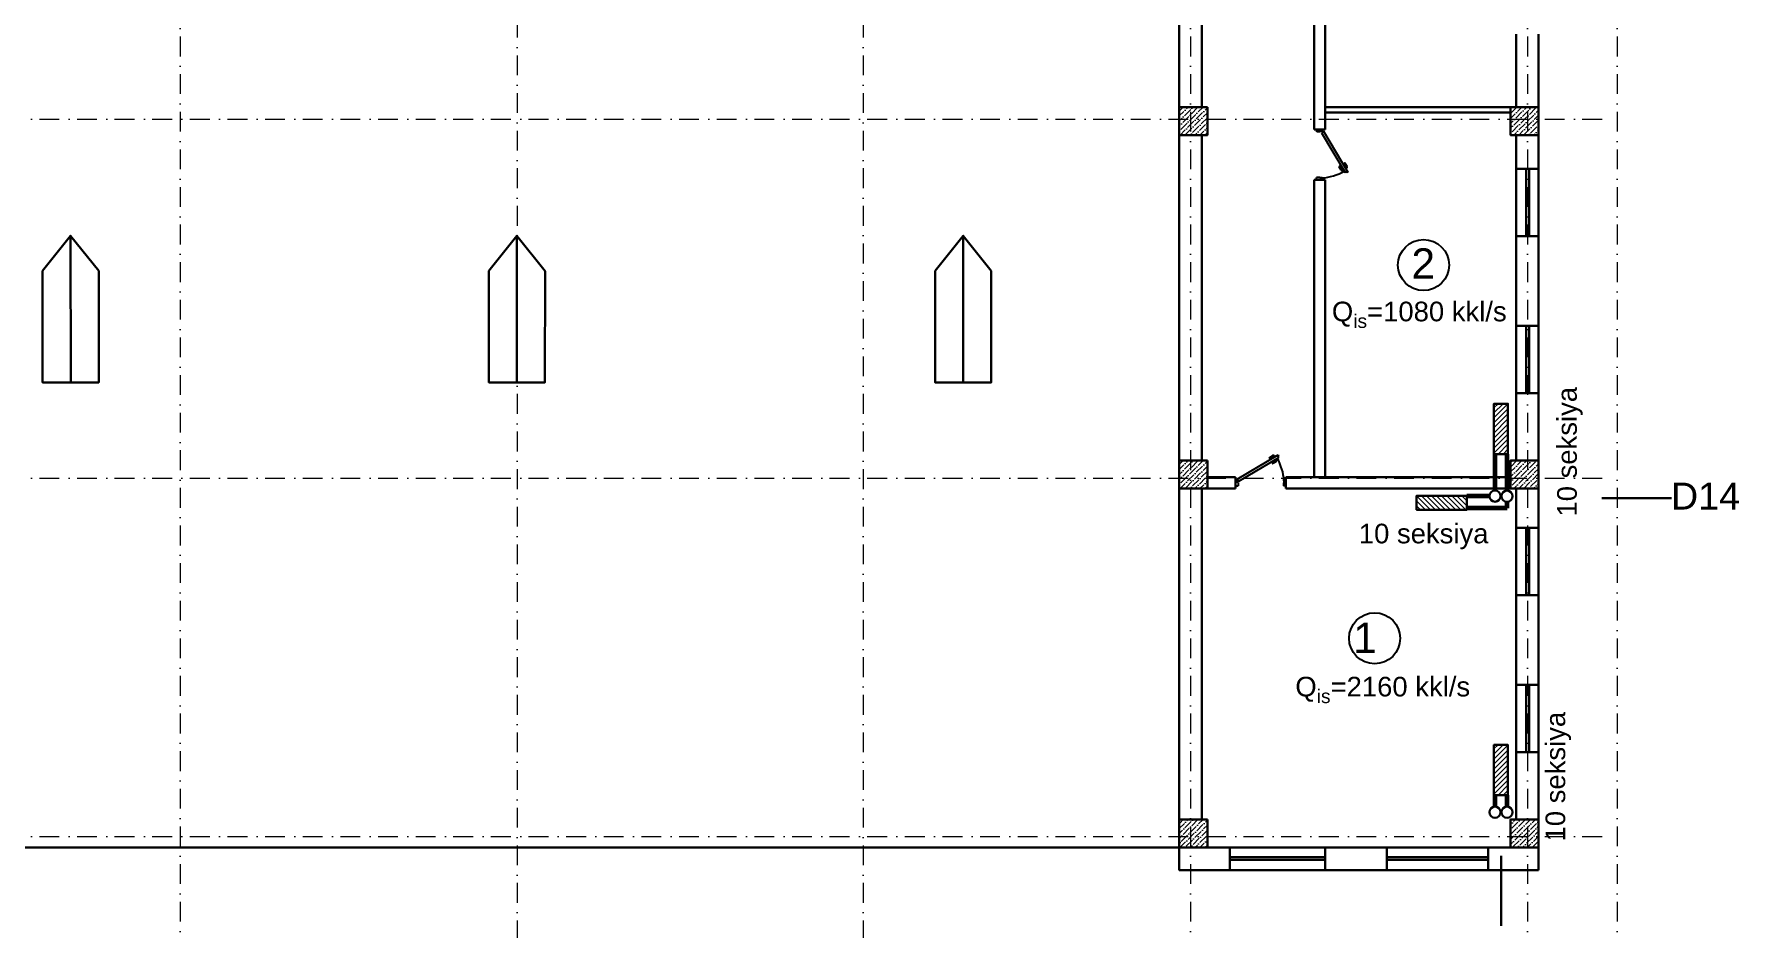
# Model space of a CAD drawing. Header units: millimetres. Extents: x 895788 to 1136524, y -21936 to 400945.
# Drawn here: x 941339 to 971709, y 215236 to 231185 of the extents above; entities that cross this region are included whole.
import ezdxf

# ---------------------------------------------------------------- set-up
doc = ezdxf.new("R2010")
doc.units = ezdxf.units.MM
doc.linetypes.add('Штрихпунктирная', pattern=[670.277762, 352.777767, -176.388884, 0, -141.111112])
for name, color, linetype, lineweight in [('ДВЕРИ', 7, 'Continuous', 5), ('оси_Ном._пера__1', 7, 'Continuous', 15), ('перегородка_Ном._пера__7', 7, 'Continuous', 60)]:
    doc.layers.add(name, color=color, linetype=linetype, lineweight=lineweight)
doc.styles.get("Standard").update_dxf_attribs({"font": 'arial.ttf', "height": 400})
doc.styles.add('СГЕНЕРИР_СТИЛЬ_1', font='arial.ttf')

# ---------------------------------------------------------------- blocks, each defined once
blk = doc.blocks.new('qapi 700')
at = {"layer": 'ДВЕРИ', "color": 251, "lineweight": 25, "true_color": 0x636466}
for p, q in [((1281620, 90086), (1281659, 90086)), ((1281620, 89997), (1281651, 89997)), ((1281651, 89997), (1281651, 90034)), ((1281651, 90034), (1281659, 90034)), ((1281659, 90034), (1281659, 90086)), ((1282368, 90010), (1281735, 89633)), ((1282395, 89980), (1281741, 89591)), ((1282382, 89987), (1282368, 90010)), ((1282420, 90086), (1282380, 90086)), ((1282380, 90034), (1282380, 90085)), ((1282388, 90034), (1282380, 90034)), ((1282388, 89991), (1282382, 89987)), ((1282388, 89997), (1282388, 90034)), ((1282420, 89997), (1282388, 89997)), ((1282420, 89997), (1282388, 89997)), ((1282395, 89980), (1282388, 89991)), ((1281747, 89613), (1281735, 89633)), ((1281812, 89685), (1281762, 89656)), ((1281762, 89656), (1281765, 89651)), ((1281776, 89665), (1281770, 89676)), ((1281775, 89698), (1281826, 89728)), ((1281787, 89613), (1281837, 89642)), ((1281792, 89676), (1281793, 89674)), ((1281835, 89712), (1281794, 89687)), ((1281814, 89681), (1281812, 89685)), ((1281820, 89629), (1281818, 89631)), ((1281872, 89650), (1281831, 89626)), ((1281831, 89604), (1281881, 89634)), ((1281837, 89642), (1281835, 89646)), ((1281836, 89725), (1281838, 89722)), ((1281884, 89645), (1281883, 89647)), ((1281733, 89605), (1281747, 89613)), ((1281741, 89591), (1281733, 89605)), ((1281785, 89617), (1281787, 89613)), ((1281802, 89622), (1281809, 89609))]:
    blk.add_line(p, q, dxfattribs=at)
for centre, radius, start, end in [((1282471, 90052), 821, 183.4077, 209.5706), ((1281783, 89684), 15.9, 120.7133, 210.7133), ((1281798, 89680), 7.94, 120.7133, 210.7133), ((1281830, 89721), 7.94, 30.7133, 120.7133), ((1281831, 89718), 7.94, 300.7133, 30.7133), ((1281876, 89643), 7.94, 30.7133, 120.7133), ((1281877, 89641), 7.94, 300.7133, 30.7133), ((1281823, 89617), 15.9, 210.7133, 300.7133), ((1281827, 89633), 7.94, 210.7133, 300.7133)]:
    blk.add_arc(centre, radius, start, end, dxfattribs=at)
blk = doc.blocks.new('VES')
at = {"color": 7, "lineweight": 30}
for points in [[(3435820, -1692388), (3436320, -1693015), (3436320, -1695000), (3435320, -1695000), (3435320, -1693015), (3435820, -1692388)], [(3435720, -1695000), (3435320, -1695000), (3435320, -1693015), (3435820, -1692388), (3435820, -1695000)]]:
    blk.add_lwpolyline(points, dxfattribs=at)

msp = doc.modelspace()

# ---------------------------------------------------------------- hatches: boundary and pattern name
at = {"lineweight": 9}
h = msp.add_hatch(dxfattribs=at)
h.set_pattern_fill('ANSI36', color=256, scale=500)
h.set_pattern_definition([(45, (-796498.28, 2686284.836), (33.1456304, 121.533978), [156.25, -31.25, 0, -31.25])])
h.paths.add_polyline_path([(961739.873, 229884.755), (961739.873, 229384.755), (962239.873, 229384.755), (962239.873, 229884.755)])
h = msp.add_hatch(dxfattribs=at)
h.set_pattern_fill('ANSI36', color=256, scale=500)
h.set_pattern_definition([(45, (-802398.455, 2686284.836), (33.1456304, 121.533978), [156.25, -31.25, 0, -31.25])])
h.paths.add_polyline_path([(967640.05, 229884.755), (967640.05, 229384.755), (968140.05, 229384.755), (968140.05, 229884.755)])
at = {"linetype": 'ByBlock', "lineweight": 20, "ltscale": 1.1}
h = msp.add_hatch(dxfattribs=at)
h.set_pattern_fill('ANSI31', scale=20, angle=630, style=0)
h.set_pattern_definition([(225, (1002316.664, 805135.76), (-44.9012806, 44.9012806), [])])
h.paths.add_polyline_path([(967594.866, 223699.294), (967344.866, 223699.294), (967344.866, 224596.529), (967594.866, 224596.529)])
at = {"lineweight": 9}
h = msp.add_hatch(dxfattribs=at)
h.set_pattern_fill('ANSI36', color=256, scale=500)
h.set_pattern_definition([(45, (-796498.28, 2679984.836), (33.1456304, 121.533978), [156.25, -31.25, 0, -31.25])])
h.paths.add_polyline_path([(961739.873, 223584.755), (961739.873, 223084.755), (962239.873, 223084.755), (962239.873, 223584.755)])
h = msp.add_hatch(dxfattribs=at)
h.set_pattern_fill('ANSI36', color=256, scale=500)
h.set_pattern_definition([(45, (-802398.455, 2679984.836), (33.1456304, 121.533978), [156.25, -31.25, 0, -31.25])])
h.paths.add_polyline_path([(967640.05, 223584.755), (967640.05, 223084.755), (968140.05, 223084.755), (968140.05, 223584.755)])
at = {"linetype": 'ByBlock', "lineweight": 20, "ltscale": 1.1}
h = msp.add_hatch(dxfattribs=at)
h.set_pattern_fill('ANSI31', scale=20, angle=540, style=0)
h.set_pattern_definition([(135, (1373545.28, 12761.93), (44.901281, 44.901281), [])])
h.paths.add_polyline_path([(966862.975, 222956.674), (966862.975, 222706.674), (965965.74, 222706.674), (965965.74, 222956.674)])
h = msp.add_hatch(dxfattribs=at)
h.set_pattern_fill('ANSI31', scale=20, angle=630, style=0)
h.set_pattern_definition([(225, (1002316.664, 799055.55), (-44.9012806, 44.9012806), [])])
h.paths.add_polyline_path([(967594.866, 217619.088), (967344.866, 217619.088), (967344.866, 218516.323), (967594.866, 218516.323)])
at = {"lineweight": 9}
h = msp.add_hatch(dxfattribs=at)
h.set_pattern_fill('ANSI36', color=256, scale=500)
h.set_pattern_definition([(45, (-788458.294, 2499282.27), (33.1456304, 121.533978), [156.25, -31.25, 0, -31.25])])
h.paths.add_polyline_path([(961739.326, 217184.755), (961739.326, 216684.755), (962239.326, 216684.755), (962239.326, 217184.755)])
h = msp.add_hatch(dxfattribs=at)
h.set_pattern_fill('ANSI36', color=256, scale=500)
h.set_pattern_definition([(45, (-794558.49, 2499282.27), (33.1456304, 121.533978), [156.25, -31.25, 0, -31.25])])
h.paths.add_polyline_path([(967639.873, 217184.755), (967639.873, 216684.755), (968139.873, 216684.755), (968139.873, 217184.755)])

# ---------------------------------------------------------------- linework, layer by layer
at = {"color": 5, "lineweight": 60}
for p, q in [((967363.908, 223049.91), (967363.908, 223699.294)), ((967263.908, 222949.91), (966862.975, 222949.91)), ((967363.908, 217415.314), (967363.908, 217619.088))]:
    msp.add_line(p, q, dxfattribs=at)
at = {"color": 1, "lineweight": 60}
for p, q in [((967577.695, 223048.65), (967577.695, 223699.294)), ((967577.695, 222736.123), (966862.975, 222736.123)), ((967577.695, 222736.123), (967577.695, 222848.65)), ((967577.695, 217416.573), (967577.695, 217619.088))]:
    msp.add_line(p, q, dxfattribs=at)
at = {"lineweight": 30}
for p, q in [((969263.982, 222910.963), (970508.638, 222910.963)), ((967471.013, 216537.689), (967471.013, 215293.033))]:
    msp.add_line(p, q, dxfattribs=at)
at = {"color": 0, "lineweight": 30}
for points in [[(961739.697, 223584.755), (961740.068, 242284.755)], [(962139.873, 235784.755), (962139.697, 229884.755)], [(964139.873, 234984.913), (964139.873, 229484.913)], [(964339.873, 234984.913), (964339.873, 229484.913)], [(967739.873, 229884.755), (967739.873, 231184.679)], [(968139.873, 231184.679), (968139.873, 228784.679)], [(962139.873, 229384.755), (962139.873, 223584.755)], [(964139.873, 229484.913), (964339.873, 229484.913)], [(967739.873, 228784.679), (967739.873, 229384.755)], [(964139.873, 228584.913), (964139.873, 223284.755)], [(964339.873, 228584.913), (964139.873, 228584.913)], [(964339.873, 228584.913), (964339.873, 223284.755)], [(967739.873, 225984.679), (967739.873, 227584.679)], [(968139.873, 227584.679), (968139.873, 225984.679)], [(967739.873, 223584.755), (967739.873, 224784.679)], [(968139.873, 224784.679), (968139.873, 222384.679)], [(962739.885, 223084.755), (962239.873, 223084.755), (962239.873, 223284.755), (962739.885, 223284.755)], [(962739.885, 223284.755), (962739.885, 223084.755)], [(963639.885, 223284.755), (967640.05, 223284.755), (967640.05, 223084.755), (963639.885, 223084.755)], [(963639.885, 223284.755), (963639.885, 223084.755)], [(961739.326, 217184.755), (961739.873, 223084.755)], [(962139.873, 223084.755), (962139.326, 217184.755)], [(967739.873, 222384.679), (967739.873, 223084.755)], [(967739.873, 217184.755), (967739.873, 221184.679)], [(968139.873, 221184.679), (968139.873, 217184.755)], [(938139.873, 216684.755), (961739.326, 216684.755)]]:
    msp.add_lwpolyline(points, dxfattribs=at)
at = {"color": 3, "lineweight": 30}
for points in [[(962239.873, 229884.755), (961739.873, 229884.755), (961739.873, 229384.755), (962239.873, 229384.755)], [(968140.05, 229884.755), (967640.05, 229884.755), (967640.05, 229384.755), (968140.05, 229384.755)], [(962239.873, 223584.755), (961739.873, 223584.755), (961739.873, 223084.755), (962239.873, 223084.755)], [(968140.05, 223584.755), (967640.05, 223584.755), (967640.05, 223084.755), (968140.05, 223084.755)], [(962239.326, 217184.755), (961739.326, 217184.755), (961739.326, 216684.755), (962239.326, 216684.755)], [(968139.873, 217184.755), (967639.873, 217184.755), (967639.873, 216684.755), (968139.873, 216684.755)]]:
    msp.add_lwpolyline(points, close=True, dxfattribs=at)
at = {"color": 0, "lineweight": 30}
for points in [[(967640.05, 229784.755), (964339.873, 229784.755), (964339.873, 229884.755), (967640.05, 229884.755)], [(968139.873, 227584.679), (968139.873, 228784.679), (967739.873, 228784.679), (967739.873, 227584.679)], [(968139.873, 224784.679), (968139.873, 225984.679), (967739.873, 225984.679), (967739.873, 224784.679)], [(968139.873, 221184.679), (968139.873, 222384.679), (967739.873, 222384.679), (967739.873, 221184.679)], [(968139.911, 218384.711), (968139.911, 219584.711), (967739.911, 219584.711), (967739.911, 218384.711)], [(968139.873, 216284.755), (961739.326, 216284.755), (961739.326, 216684.755), (968139.873, 216684.755)], [(962639.326, 216684.755), (964339.326, 216684.755), (964339.326, 216284.755), (962639.326, 216284.755)], [(965439.873, 216684.755), (967239.873, 216684.755), (967239.873, 216284.755), (965439.873, 216284.755)]]:
    msp.add_lwpolyline(points, close=True, dxfattribs=at)
at = {"color": 146, "lineweight": 30, "true_color": 0x105689}
for points in [[(967971.011, 228784.679), (967921.011, 228784.679), (967921.011, 227584.679), (967971.011, 227584.679)], [(967971.011, 225984.679), (967921.011, 225984.679), (967921.011, 224784.679), (967971.011, 224784.679)], [(967971.011, 222384.679), (967921.011, 222384.679), (967921.011, 221184.679), (967971.011, 221184.679)], [(967971.048, 219584.711), (967921.048, 219584.711), (967921.048, 218384.711), (967971.048, 218384.711)], [(964339.326, 216515.893), (964339.326, 216465.893), (962639.326, 216465.893), (962639.326, 216515.893)], [(967239.873, 216515.893), (967239.873, 216465.893), (965439.873, 216465.893), (965439.873, 216515.893)]]:
    msp.add_lwpolyline(points, close=True, dxfattribs=at)
at = {"color": 1, "linetype": 'ByBlock', "lineweight": 30, "ltscale": 1.1}
for points in [[(967594.866, 223699.294), (967344.866, 223699.294), (967344.866, 224596.529), (967594.866, 224596.529)], [(967594.866, 223699.294), (967344.866, 223699.294), (967344.866, 224596.529), (967594.866, 224596.529)], [(966862.975, 222956.674), (966862.975, 222706.674), (965965.74, 222706.674), (965965.74, 222956.674)], [(966862.975, 222956.674), (966862.975, 222706.674), (965965.74, 222706.674), (965965.74, 222956.674)], [(967594.866, 217619.088), (967344.866, 217619.088), (967344.866, 218516.323), (967594.866, 218516.323)], [(967594.866, 217619.088), (967344.866, 217619.088), (967344.866, 218516.323), (967594.866, 218516.323)]]:
    msp.add_lwpolyline(points, close=True, dxfattribs=at)
at = {"color": 0, "lineweight": 25}
msp.add_circle((966090.369, 227068.022), 454.873, dxfattribs=at)
at = {"color": 7, "linetype": 'Continuous', "lineweight": 30, "ltscale": 50}
for centre in [(967363.908, 222949.91), (967577.695, 222948.65), (967363.908, 217315.314), (967577.695, 217316.573)]:
    msp.add_circle(centre, 100, dxfattribs=at)
at = {"lineweight": 25}
msp.add_circle((965219.565, 220415.805), 454.873, dxfattribs=at)
at = {"layer": 'оси_Ном._пера__1', "linetype": 'Штрихпунктирная'}
for p, q in [((919981.381, 229670.247), (969437.607, 229670.247)), ((919981.381, 223270.247), (969437.607, 223270.247)), ((919981.381, 216884.272), (969437.607, 216884.272))]:
    msp.add_line(p, q, dxfattribs=at)
at = {"layer": 'оси_Ном._пера__1', "linetype": 'Штрихпунктирная', "flags": 128}
for points in [[(949941.965, 254936.935), (949941.965, 214501.291), (949941.965, 212909.105)], [(956107.423, 254936.935), (956107.423, 214501.291), (956107.423, 212909.105)], [(943940.919, 254603.557), (943940.919, 214167.912), (943940.919, 212575.726)], [(961939.873, 254603.557), (961939.873, 215755.017), (961939.873, 212575.726)], [(967940.05, 254603.557), (967940.05, 215755.017), (967940.049, 212575.726)], [(969540.244, 254603.557), (969540.244, 215755.017), (969540.244, 212575.741)]]:
    msp.add_lwpolyline(points, dxfattribs=at)

# ---------------------------------------------------------------- block references
at = {"color": 0, "lineweight": 30, "xscale": 1.124896335253696, "yscale": 1.124896335253696, "zscale": 1.124896335253696, "rotation": 90.00000000000001}
msp.add_blockref('qapi 700', (1065524.086, -1213104.199), dxfattribs=at)
at = {"color": 2, "lineweight": 30, "xscale": -1, "rotation": 0.0154348108786007}
msp.add_blockref('VES', (4377354.29, 1920902.894), dxfattribs=at)
at = {"color": 2, "lineweight": 30, "rotation": 359.9845651891214}
for p in [(-2485422.867, 1920902.678), (-2477473.776, 1920902.894)]:
    msp.add_blockref('VES', p, dxfattribs=at)
at = {"lineweight": 15, "xscale": 1.121843277023546, "yscale": 1.121843277023546, "zscale": 1.121843277023546, "rotation": 180}
msp.add_blockref('qapi 700', (2401416.22, 324193.602), dxfattribs=at)

# ---------------------------------------------------------------- texts
at = {"color": 1, "lineweight": 0, "char_height": 350, "attachment_point": 3}
for s, insert in [('\\A1;{\\fArial|b0|i0|c238|p34;\\C256;Q\\H0.7x;\\S^ is;\\H1.4286x;=1080 kkl/s}', (967572.109, 226415.524)), ('\\A1;{\\fArial|b0|i0|c238|p34;\\C256;10 seksiya}', (967247.943, 222457.899)), ('\\A1;{\\fArial|b0|i0|c238|p34;\\C256;Q\\H0.7x;\\S^ is;\\H1.4286x;=2160 kkl/s}', (966921.151, 219729.627))]:
    msp.add_mtext_dynamic_manual_height_columns(s, width=10701.33594, gutter_width=12.5, heights=[0], dxfattribs=dict(at, insert=insert))
at = {"color": 1, "lineweight": 0, "char_height": 350, "attachment_point": 3, "rotation": 90}
for insert in [(968471.099, 224895.734), (968264.214, 219104.982)]:
    msp.add_mtext_dynamic_manual_height_columns('\\A1;{\\fArial|b0|i0|c238|p34;\\C256;10 seksiya}', width=10701.33594, gutter_width=12.5, heights=[0], dxfattribs=dict(at, insert=insert))
at = {"insert": (971728.286, 223190.744), "char_height": 480, "attachment_point": 3}
msp.add_mtext_dynamic_manual_height_columns('{\\fArial|b0|i0|c238|p34;D14}', width=1030.0719, gutter_width=2000, heights=[0], dxfattribs=at)
at = {"layer": 'перегородка_Ном._пера__7', "linetype": 'Continuous', "char_height": 540, "attachment_point": 3, "style": 'СГЕНЕРИР_СТИЛЬ_1'}
for s, insert in [('{\\fArial|b0|i0|c238|p38;2}', (966295.57, 227366.053)), ('1', (965258.17, 220696.282))]:
    msp.add_mtext(s, dxfattribs=dict(at, insert=insert))

doc.saveas('drawing.dxf')
